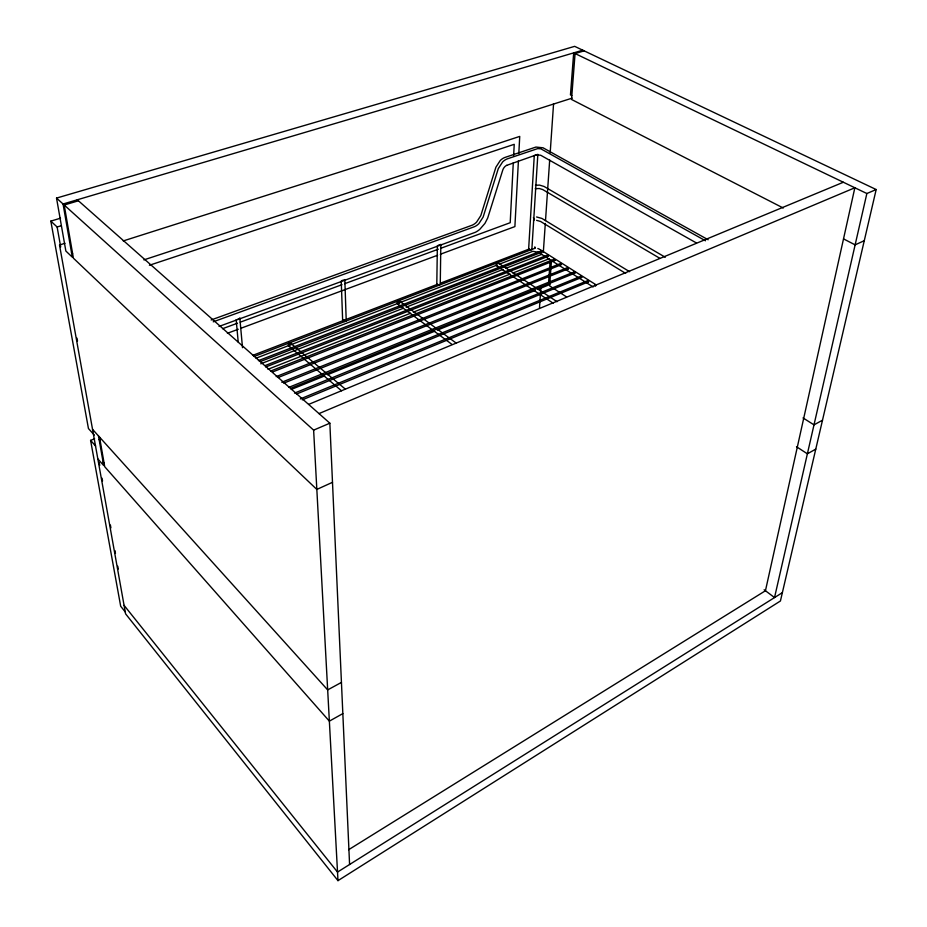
<?xml version="1.0" encoding="UTF-8"?>
<svg xmlns="http://www.w3.org/2000/svg" width="927" height="927" viewBox="0 0 927 927"><rect width="100%" height="100%" fill="white"/><g stroke="black" fill="none" stroke-linecap="round" stroke-linejoin="round"><path stroke-width="1.39" d="M440.835 244.357L440.255 284.462L438.981 285.273L436.802 284.207L437.359 245.771M513.28 162.851L510.209 222.7L441.02 248.204M513.639 155.724L514.23 144.322L149.398 265.261M518.425 160.742L514.891 226.582L440.302 254.265M518.807 153.581L519.734 136.408L143.87 259.884M531.588 248.923A1.981 0.997 3.1 0 1 531.774 249.143L531.113 250.047L529.456 249.931A1.981 0.997 3.1 0 1 528.622 249.351L534.276 155.551M531.947 247.926L537.845 154.345L506.721 165.354M539.491 307.752L540.383 294.844M540.58 291.982L540.974 286.246M543.315 252.329L545.308 223.465M545.505 220.58L549.688 159.977M550.186 152.77L553.57 103.708M550.117 261.541L548.633 281.912L549.85 282.7M551.484 260.475L549.618 285.875L566.559 296.918M595.679 285.933L595.053 284.89L594.96 285.979M64.983 243.291L59.513 245.006L125.597 613.848L337.984 880.65L780.43 600.986L876.177 189.537L866.861 193.523L774.532 597.567L764.138 589.757M440.904 244.601L438.262 245.203M344.821 279.572L346.223 320.672L344.809 321.553L342.642 320.406L341.24 280.974M560.65 263.674L561.472 264.635L278.146 377.521M342.642 320.406L343.616 319.606M344.856 279.827L342.028 280.487M239.838 318.343L237.706 319.282M541.159 250.985L541.669 252.248L541.159 250.985L258.436 360.626M554.23 259.224L554.752 260.499L554.23 259.224L270.661 371.043M567.544 267.625L568.066 268.911L567.544 267.625L281.785 382.237M290.754 388.297L574.821 273.175L574.972 272.411L574.288 271.878L288.795 387.37M587.985 280.522L588.518 281.82L587.985 280.522L300.313 398.923M782.376 592.643L337.521 872.087L124.079 605.354M348.645 849.7L765.447 590.742L854.856 187.764L318.992 413.593M254.114 356.489L535.227 248.169L534.821 246.906L534.763 247.972M547.66 255.087L548.181 256.35L547.66 255.087L265.192 365.551M342.839 713.605L329.363 721.136L104.728 466.721L99.513 437.069M815.772 449.12L807.382 453.813L796.49 446.721M341.437 682.411L327.671 689.908L92.538 429.34M822.492 420.221L813.999 424.856L803.014 417.926M574.288 271.878L574.914 273.117M581.102 276.176L581.635 277.474L581.102 276.176L294.519 393.118M332.492 482.318L316.837 489.433L73.407 258.193L64.195 205.018L78.436 200.8M864.265 240.707L855.123 244.855L843.582 238.934M876.177 189.537L574.659 46.35L56.524 198.088L313.627 430.14L329.85 423.199L349.583 864.509M308.621 404.415L843.338 182.248M302.272 399.85L588.518 281.82M296.478 394.045L581.635 277.474M291.275 389.444L324.774 375.852M327.451 374.763L434.624 331.263M437.301 330.174L535.111 290.487M537.787 289.398L549.838 284.508M283.743 383.152L568.066 268.911M276.188 376.605L560.858 263.407M272.608 371.959L554.752 260.499M267.996 369.282L410.615 313.222M413.303 312.167L510.163 274.079M512.863 273.025L549.178 258.749M125.354 612.098L120.684 606.235L90.591 440.371L94.635 438.784M265.794 366.976L548.181 256.35M260.765 363.801L403.407 308.239M406.107 307.185L503.002 269.444M505.69 268.39L542.028 254.241M260.383 361.53L541.669 252.248M288.552 343.963L291.078 343.314A1.889 1.367 -49.1 0 1 291.205 344.45M397.428 301.97L399.525 301.171L456.269 343.164M496.49 263.778L498.552 263.268A1.727 1.124 -57 0 1 498.633 263.592M256.026 358.204L497.081 265.064M499.769 264.021L532.562 251.391M252.573 355.435L437.683 284.23M440.348 283.21L529.514 248.911M227.393 333.28L238.239 329.259M240.95 328.251L437.59 255.261M222.573 328.691L237.497 323.187M240.209 322.19L341.97 284.693M344.682 283.697L438.297 249.201M219.015 326.443L475.342 232.295A18.957 12.804 -58.5 0 0 479.804 229.328L484.914 223.442L487.672 218.088L502.851 169.803A6.118 4.09 -60.7 0 1 506.721 165.33M211.159 319.966L471.692 225.377A12.41 8.401 -58.6 0 0 476.548 222.167L480.789 215.643L495.887 167.231L500.209 160.556A12.526 8.389 -60.7 0 1 505.088 157.393L535.933 147.057L543.025 147.787L708.158 239.757M213.245 321.82L474.01 226.872A12.422 8.389 -58.5 0 0 478.865 223.65L483.118 217.115L498.286 168.644L502.608 161.958A12.538 8.378 -60.7 0 1 507.498 158.795L537.683 148.61L540.835 148.807L705.517 240.788M123.245 240.927L572.179 98.123M60.522 218.193L50.823 221.113L57.126 226.999L61.275 225.725M582.759 50.197L63.059 203.998L72.294 257.138L65.863 251.032L56.524 198.088M584.161 50.858L575.076 53.546L571.53 99.456L783.269 208.019M537.289 154.913L535.331 154.855M537.417 154.867L540.742 155.272L696.467 242.99M535.47 185.296L539.491 185.087L544.091 186.478L665.285 257.254M532.863 251.333L538.309 252.237L593.164 286.964M536.571 216.964L541.936 218.448L629.618 271.692M536.594 220.348L540.592 221.472L625.655 273.372M533.512 220.684L534.427 219.409L533.407 217.613M557.092 301.715L497.88 262.793A1.553 1.008 -57 0 0 496.93 263.21L496.165 264.67L496.918 265.829A1.553 1.008 -57 0 0 497.556 265.643M537.845 248.494L539.468 249.189M535.227 188.679L539.294 188.517L542.712 189.571L659.908 258.332M866.861 193.523L573.686 52.885L570.464 94.902L571.82 95.608M344.902 388.761L290.174 342.851A1.703 1.228 -49.1 0 0 289.039 343.349L288.262 344.925L289.351 346.095A1.703 1.228 -49.1 0 0 289.734 346.038M345.412 319.734L346.223 320.672M399.815 301.727A1.808 1.24 -53.8 0 0 399.711 301.402L398.934 300.939A1.622 1.112 -53.8 0 0 397.892 301.391L397.127 302.909L398.031 304.068A1.622 1.112 -53.8 0 0 399.062 303.616M540.082 249.537L596.281 284.948M496.64 265.771L553.384 303.338M397.451 303.859L451.797 344.276M288.679 345.898L341.53 390.788M77.289 199.78L329.85 423.199M71.518 252.7L72.63 253.755M99.119 439.537L100.151 440.673M94.311 435.053L88.447 428.541L50.823 221.113M90.591 440.371L95.597 445.991M103.094 462.063L104.114 463.21M97.833 458.911L103.72 465.563L98.482 435.922M57.126 226.999L60.695 246.941M76.987 338.146L77.497 340.997M99.224 462.55L99.734 465.389M102.016 478.17L102.526 481.009M110.394 525.03L110.904 527.869M114.96 550.592L115.469 553.431M117.752 566.212L118.262 569.051M236.165 319.734L238.216 342.063M239.826 318.065L242.503 347.671M313.627 430.14L337.984 880.65"/></g></svg>
